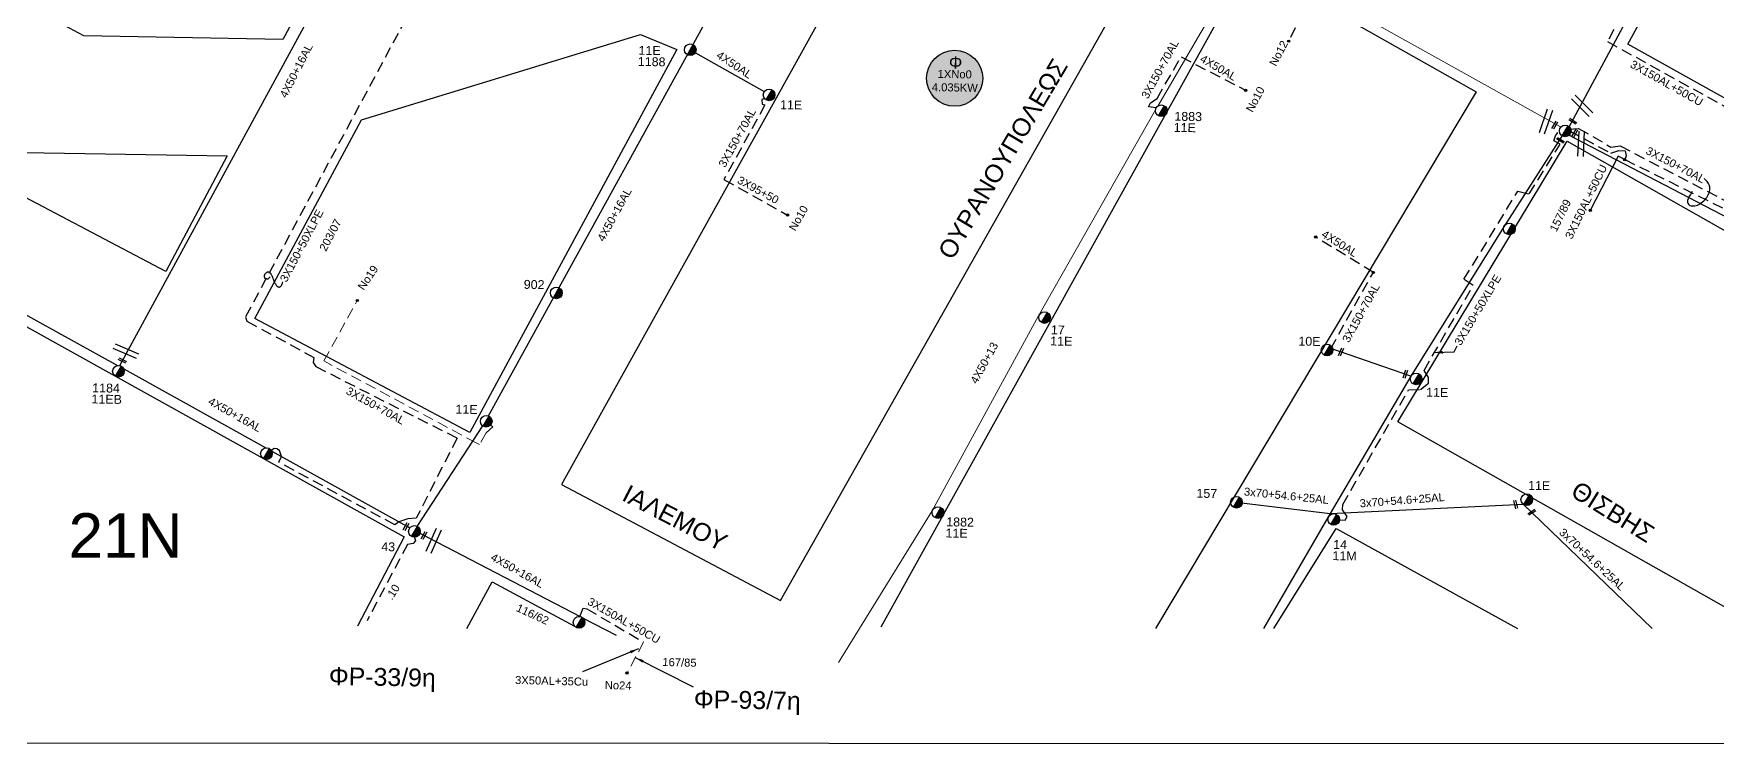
# Model space of a CAD drawing. Header units: millimetres. Extents: x 2875 to 4053, y 1200 to 1741.
# Drawn here: x 3531.9 to 3728, y 1200.5 to 1283.3 of the extents above; entities that cross this region are included whole.
import ezdxf

# ---------------------------------------------------------------- set-up
doc = ezdxf.new("R2010")
doc.units = ezdxf.units.MM
doc.linetypes.add('DASHED', pattern=[19.05, 12.7, -6.35])
doc.layers.add('Άγνωστα', color=7, linetype='Continuous', lineweight=5)
for name, color, linetype in [('Γυμνά εναέρια ΧΤ και ΦΟΠ (3Φ)   4x50+16AL', 7, 'Continuous'), ('Επιγραφές - Σχήματα', 7, 'Continuous'), ('Καλώδια ΧΤ   3x150+50AL XLPE', 7, 'DASHED'), ('Καλώδια ΧΤ   3x150+50CU', 7, 'DASHED'), ('Καλώδια ΧΤ   3x150AL+50CU', 7, 'DASHED'), ('Καλώδια ΧΤ   3x95+50CU', 7, 'DASHED'), ('Μηχανική τομή', 7, 'Continuous'), ('ΠΙΝΑΚΙΔΑ', 7, 'Continuous'), ('Στύλος ΦΜ', 7, 'Continuous'), ('Στύλος ΦΜ @ 1', 7, 'Continuous'), ('Συνδέσεις', 7, 'Continuous'), ('Συνεστραμμένα ΧΤ   3x70+54.6+25 AL', 7, 'SYN_LINE'), ('Συνεστραμμένα ΧΤ   4x120+25 AL', 7, 'SYN_LINE'), ('Τομή', 7, 'Continuous'), ('Υπόβαθρο ΔΕΗ', 7, 'Continuous'), ('Υπόγεια Καλώδια Δικτύου ΧΤ   .10', 7, 'DASHED'), ('Υπόγεια καλώδια Δικτύου ΧΤ και Παρ. ΧΤ - 3X150+70 AL', 7, 'DASHED'), ('Υπόγεια καλώδια Παροχών ΧΤ   4x50AL', 7, 'DASHED'), ('Χώρος', 7, 'Continuous')]:
    doc.layers.add(name, color=color, linetype=linetype)
doc.styles.get("Standard").update_dxf_attribs({"font": 'ARIAL.TTF'})
doc.linetypes.add('SYN_LINE', pattern='A,0.5,-0.0001,["/\\/\\/\\/",Standard,S=0.1,R=0,X=0,Y=-0.05],-0.25', length=0.7501)
doc.dimstyles.new('ISO-25', dxfattribs={"dimtxt": 2.5, "dimasz": 1, "dimexe": 1.25, "dimexo": 0.625, "dimtad": 1, "dimtxsty": 'Standard', "dimcen": 2.5, "dimadec": 0, "dimazin": 0, "dimtfac": 1, "dimtmove": 0, "dimatfit": 3, "dimfxl": 1.25, "dimarcsym": 0})

# ---------------------------------------------------------------- blocks, each defined once
blk = doc.blocks.new('ΥΠΑΡΧΩΝ ΤΣΙΜΕΝΤΕΝΙΟΣ ΣΤΥΛΟΣ')
at = {"layer": 'Στύλος ΦΜ'}
blk.add_hatch(color=256, dxfattribs=at).paths.add_polyline_path([(-1.29, -2.28, 0.574793), (2.62, 0, 0.268822), (1.3, 2.27)])
blk.add_line((-1.29, -2.28), (1.3, 2.27), dxfattribs=at)
blk.add_circle((0, 0), 2.62, dxfattribs=at)
at = {"layer": 'Στύλος ΦΜ', "flags": 4}
for tag, p in [('ΑΡΙΘΜΟΣ', (-4.68, 8.05)), ('ΤΥΠΟΣ', (-4.91, 3.03))]:
    blk.add_attdef(tag, p, '', height=4, dxfattribs=at)
blk = doc.blocks.new('_ΣΥΝΔΕΣΗ')
at = {"layer": 'Συνδέσεις', "linetype": 'SYN_LINE', "ltscale": 40}
blk.add_hatch(color=256, dxfattribs=at).paths.add_polyline_path([(0.5, -0.01, 1), (-0.5, -0.01, 1)])
at = {"layer": 'Συνδέσεις'}
blk.add_circle((0, -0.01), 0.5, dxfattribs=at)
blk = doc.blocks.new('ΤΟΜΗ')
at = {"layer": 'Τομή', "ltscale": 40}
for p, q in [((-5.68, 0), (5.68, 0)), ((5.68, -2.33), (-5.68, -2.33))]:
    blk.add_line(p, q, dxfattribs=at)
blk = doc.blocks.new('ΜΗΧΑΝΙΚΗ ΤΟΜΗ')
at = {"layer": 'Μηχανική τομή', "ltscale": 40}
for p, q in [((-1.89, 0.78), (1.89, 0.78)), ((1.89, 0), (-1.89, 0))]:
    blk.add_line(p, q, dxfattribs=at)
blk = doc.blocks.new('ΧΩΡΟΣ')
at = {"layer": 'Χώρος', "ltscale": 40, "true_color": 0xff4747}
blk.add_hatch(color=13, dxfattribs=at).paths.add_polyline_path([(12.17, -0.19, 1), (-13.03, -0.19, 1)])
at = {"layer": 'Χώρος', "ltscale": 40}
blk.add_circle((-0.43, -0.19), 12.6, dxfattribs=at)
at = {"layer": 'Χώρος', "ltscale": 30, "insert": (-3.14, 9.64), "char_height": 5.4, "width": 408.8913, "attachment_point": 1}
blk.add_mtext('Φ', dxfattribs=at)
at = {"layer": 'Χώρος', "ltscale": 40}
blk.add_attdef('ΑΡΙΘΜΟΣ_001', (-5.24, -3.99), '', height=5.4, dxfattribs=at)

msp = doc.modelspace()

# ---------------------------------------------------------------- linework, layer by layer
at = {"layer": 'Άγνωστα', "color": 133}
for points in [[(3662.818, 1274.823), (3672.827, 1292.038)], [(3625.609, 1209.993), (3636.535, 1227.654), (3648.91, 1250.369), (3662.564, 1274.386), (3662.564, 1274.387)]]:
    msp.add_lwpolyline(points, dxfattribs=at)
at = {"layer": 'Άγνωστα', "color": 1}
msp.add_lwpolyline([(3673.96, 1292.377), (3709.729, 1272.398)], dxfattribs=at)
at = {"layer": 'Άγνωστα', "color": 173, "linetype": 'DASHED', "ltscale": 0.1}
msp.add_lwpolyline([(3584.584, 1238.103), (3585.352, 1237.437), (3584.586, 1236.772), (3583.808, 1235.403), (3583.409, 1235.586), (3565.664, 1245.131), (3569.551, 1252.172)], dxfattribs=at)
at = {"layer": 'Άγνωστα', "color": 151, "linetype": 'DASHED', "ltscale": 0.1}
msp.add_lwpolyline([(3602.902, 1212.376), (3600.984, 1208.778)], dxfattribs=at)
at = {"layer": 'Γυμνά εναέρια ΧΤ και ΦΟΠ (3Φ)   4x50+16AL', "color": 6}
msp.add_lwpolyline([(3541.909, 1244.583), (3565.057, 1287.157), (3585.713, 1326.385), (3590.678, 1335.66)], dxfattribs=at)
at = {"layer": 'Γυμνά εναέρια ΧΤ και ΦΟΠ (3Φ)   4x50+16AL', "color": 173}
for points in [[(3584.853, 1238.725), (3592.467, 1252.551), (3608.354, 1281.389), (3618.727, 1300.244), (3626.851, 1316.419)], [(3576.54, 1225.858), (3584.185, 1237.555)]]:
    msp.add_lwpolyline(points, dxfattribs=at)
at = {"layer": 'Γυμνά εναέρια ΧΤ και ΦΟΠ (3Φ)   4x50+16AL', "color": 206, "linetype": 'DASHED', "ltscale": 0.1}
msp.add_lwpolyline([(3590.643, 1307.27), (3586.875, 1309.215), (3578.09, 1293.559), (3578.82, 1291.665), (3556.529, 1250.249), (3556.707, 1249.753), (3564.506, 1245.545)], dxfattribs=at)
at = {"layer": 'Γυμνά εναέρια ΧΤ και ΦΟΠ (3Φ)   4x50+16AL', "color": 206}
for points in [[(3517.405, 1258.005), (3541.64, 1244.6)], [(3542.354, 1244.203), (3558.911, 1235.004)], [(3559.582, 1234.632), (3575.681, 1225.687)]]:
    msp.add_lwpolyline(points, dxfattribs=at)
at = {"layer": 'Γυμνά εναέρια ΧΤ και ΦΟΠ (3Φ)   4x50+16AL', "color": 151}
for points in [[(3576.859, 1225.067), (3595.524, 1215.34)], [(3595.868, 1215.161), (3599.72, 1213.181)]]:
    msp.add_lwpolyline(points, dxfattribs=at)
at = {"layer": 'Επιγραφές - Σχήματα'}
for points in [[(3725.09, 1264.88), (3724.864, 1264.544), (3724.703, 1264.256), (3724.601, 1264.012), (3724.551, 1263.809), (3724.546, 1263.642), (3724.579, 1263.507), (3724.642, 1263.4), (3724.73, 1263.318), (3724.835, 1263.256), (3724.955, 1263.213), (3725.086, 1263.19), (3725.228, 1263.186), (3725.376, 1263.201), (3725.529, 1263.234), (3725.685, 1263.286), (3725.84, 1263.355), (3725.992, 1263.442), (3726.141, 1263.544), (3726.284, 1263.659), (3726.42, 1263.784), (3726.548, 1263.916), (3726.667, 1264.054), (3726.774, 1264.195), (3726.87, 1264.336), (3726.952, 1264.476), (3727.02, 1264.613), (3727.074, 1264.749), (3727.113, 1264.884), (3727.138, 1265.017), (3727.149, 1265.149), (3727.144, 1265.281), (3727.124, 1265.411), (3727.089, 1265.542), (3727.039, 1265.671), (3726.975, 1265.798), (3726.898, 1265.923), (3726.809, 1266.045), (3726.708, 1266.163), (3726.597, 1266.277), (3726.476, 1266.385)], [(3559.395, 1254.922), (3559.31, 1254.802), (3559.227, 1254.721), (3559.148, 1254.673), (3559.073, 1254.653), (3559.003, 1254.656), (3558.94, 1254.676), (3558.884, 1254.709), (3558.837, 1254.749), (3558.799, 1254.791), (3558.769, 1254.835), (3558.749, 1254.881), (3558.736, 1254.928), (3558.731, 1254.976), (3558.733, 1255.025), (3558.741, 1255.076), (3558.754, 1255.127), (3558.773, 1255.178), (3558.797, 1255.229), (3558.825, 1255.279), (3558.857, 1255.326), (3558.891, 1255.37), (3558.929, 1255.409), (3558.968, 1255.443), (3559.009, 1255.471), (3559.051, 1255.492), (3559.093, 1255.505), (3559.136, 1255.512), (3559.179, 1255.511), (3559.223, 1255.502), (3559.265, 1255.487), (3559.307, 1255.465), (3559.349, 1255.436), (3559.389, 1255.4), (3559.428, 1255.358), (3559.466, 1255.31), (3559.502, 1255.258), (3559.537, 1255.202), (3559.569, 1255.143), (3559.6, 1255.081), (3559.628, 1255.017), (3559.654, 1254.953), (3559.679, 1254.886), (3559.703, 1254.819), (3559.727, 1254.749), (3559.752, 1254.678), (3559.779, 1254.604), (3559.809, 1254.527), (3559.842, 1254.447), (3559.88, 1254.365), (3559.921, 1254.28), (3559.965, 1254.196), (3560.012, 1254.115), (3560.061, 1254.037), (3560.111, 1253.966), (3560.162, 1253.902), (3560.213, 1253.847), (3560.263, 1253.804), (3560.313, 1253.771), (3560.362, 1253.749), (3560.409, 1253.736), (3560.456, 1253.732), (3560.5, 1253.737), (3560.543, 1253.749), (3560.583, 1253.769), (3560.621, 1253.796), (3560.658, 1253.832), (3560.694, 1253.878), (3560.73, 1253.937), (3560.769, 1254.01), (3560.809, 1254.099), (3560.854, 1254.206), (3560.902, 1254.333)]]:
    msp.add_lwpolyline(points, dxfattribs=at)
at = {"layer": 'Καλώδια ΧΤ   3x150+50AL XLPE', "color": 2, "ltscale": 0.1}
msp.add_lwpolyline([(3683.78, 1226.6), (3684.63, 1226.561), (3684.872, 1227.025), (3684.355, 1227.797), (3684.365, 1228.4), (3692.043, 1241.781), (3693.435, 1241.803), (3694.377, 1242.549), (3694.349, 1243.215), (3693.835, 1244.035), (3699.566, 1253.911), (3698.488, 1254.643), (3704.761, 1264.899), (3706.083, 1264.594), (3709.701, 1270.381), (3708.968, 1270.787), (3709.135, 1271.366), (3709.441, 1271.738), (3709.441, 1271.738)], dxfattribs=at)
at = {"layer": 'Καλώδια ΧΤ   3x150+50CU', "color": 6}
msp.add_lwpolyline([(3717.22, 1268.592), (3716.46, 1268.993), (3713.21, 1262.676)], dxfattribs=at)
at = {"layer": 'Καλώδια ΧΤ   3x150AL+50CU', "color": 27, "ltscale": 0.1}
msp.add_lwpolyline([(3723.063, 1295.336), (3722.167, 1295.56), (3715.201, 1282.354), (3732.705, 1272.665), (3733.319, 1271.411), (3734.31, 1270.419), (3735.771, 1270.297), (3736.236, 1270.841)], dxfattribs=at)
at = {"layer": 'Καλώδια ΧΤ   3x150AL+50CU', "color": 151, "ltscale": 0.1}
msp.add_lwpolyline([(3595.492, 1215.356), (3595.876, 1216.315), (3596.287, 1216.256), (3602.902, 1212.376)], dxfattribs=at)
at = {"layer": 'Καλώδια ΧΤ   3x95+50CU', "color": 7, "linetype": 'DASHED', "ltscale": 0.1}
msp.add_lwpolyline([(3612.279, 1266.278), (3619.684, 1262.136)], dxfattribs=at)
at = {"layer": 'ΠΙΝΑΚΙΔΑ'}
msp.add_lwpolyline([(2883.045, 1200.853), (3942.226, 1200.46), (3942.226, 1741.119), (2883.045, 1741.119)], close=True, dxfattribs=at)
at = {"layer": 'Συνεστραμμένα ΧΤ   3x70+54.6+25 AL', "color": 2, "ltscale": 10}
msp.add_lwpolyline([(3672.572, 1228.601), (3682.903, 1227.36), (3705.405, 1228.439), (3720.406, 1213.942)], dxfattribs=at)
at = {"layer": 'Συνεστραμμένα ΧΤ   4x120+25 AL', "color": 27, "linetype": 'SYN_LINE', "ltscale": 10}
msp.add_lwpolyline([(3710.688, 1272.317), (3723.063, 1295.336), (3734.625, 1315.649), (3735.606, 1323.821), (3738.1, 1342.912)], dxfattribs=at)
at = {"layer": 'Συνεστραμμένα ΧΤ   4x120+25 AL', "color": 2, "ltscale": 10}
for points in [[(3709.902, 1271.33), (3703.145, 1260.756), (3692.304, 1243.371), (3682.903, 1227.36), (3675.145, 1213.942)], [(3692.304, 1243.371), (3682.961, 1246.573)]]:
    msp.add_lwpolyline(points, dxfattribs=at)
at = {"layer": 'Υπόβαθρο ΔΕΗ'}
for points in [[(3577.94, 1314.011), (3560.868, 1282.568), (3537.717, 1283.013), (3531.863, 1286.122), (3553.58, 1326.935), (3565.863, 1349.293), (3590.143, 1336.336), (3584.668, 1326.403), (3578.411, 1314.879)], [(3765.407, 1255.375), (3717.584, 1282.041), (3735.66, 1314.947), (3782.52, 1286.461), (3765.407, 1255.375)], [(3618.875, 1217.215), (3663.873, 1296.889), (3638.162, 1311.443), (3593.336, 1230.744), (3618.875, 1217.215)], [(3630.6, 1214.162), (3673.473, 1291.434), (3699.925, 1276.497), (3662.557, 1213.942)], [(3557.625, 1250.077), (3570.045, 1273.214), (3602.562, 1283.166), (3606.781, 1281.411), (3582.677, 1236.807), (3557.625, 1250.077)], [(3547.26, 1255.539), (3528.687, 1265.36), (3530.727, 1269.416), (3554.407, 1269.015), (3547.26, 1255.539)], [(3738.706, 1210.873), (3690.802, 1238.034), (3710.519, 1270.726), (3758.644, 1243.437), (3738.706, 1210.873)], [(3509.522, 1213.942), (3497.28, 1221.197), (3516.862, 1256.979), (3575.033, 1224.639), (3569.58, 1214.238)], [(3676.354, 1213.945), (3683.598, 1225.595), (3704.741, 1213.942)], [(3582.318, 1213.942), (3585.255, 1219.393), (3594.878, 1214.237)]]:
    msp.add_lwpolyline(points, dxfattribs=at)
at = {"layer": 'Υπόγεια Καλώδια Δικτύου ΧΤ   .10', "color": 6, "ltscale": 0.1}
msp.add_lwpolyline([(3576.192, 1224.697), (3576.326, 1224.189), (3576.083, 1223.877), (3575.417, 1223.762), (3570.689, 1214.836)], dxfattribs=at)
at = {"layer": 'Υπόγεια καλώδια Δικτύου ΧΤ και Παρ. ΧΤ - 3X150+70 AL', "color": 133, "ltscale": 0.1}
msp.add_lwpolyline([(3662.642, 1274.618), (3661.724, 1274.753), (3661.974, 1275.209), (3662.735, 1275.729), (3665.536, 1280.555)], dxfattribs=at)
at = {"layer": 'Υπόγεια καλώδια Δικτύου ΧΤ και Παρ. ΧΤ - 3X150+70 AL', "color": 173, "ltscale": 0.1}
msp.add_lwpolyline([(3617.002, 1275.715), (3616.706, 1275.585), (3616.727, 1275.05), (3617.053, 1274.97), (3612.279, 1266.278)], dxfattribs=at)
at = {"layer": 'Υπόγεια καλώδια Δικτύου ΧΤ και Παρ. ΧΤ - 3X150+70 AL', "color": 85, "linetype": 'Continuous', "ltscale": 0.1}
msp.add_lwpolyline([(3710.53, 1271.554), (3731.312, 1260.711), (3759.068, 1244.157)], dxfattribs=at)
at = {"layer": 'Υπόγεια καλώδια Δικτύου ΧΤ και Παρ. ΧΤ - 3X150+70 AL', "color": 2, "ltscale": 0.1}
for points in [[(3710.665, 1272.12), (3711.845, 1272.231), (3715.618, 1270.059), (3716.684, 1270.187), (3730.523, 1262.984), (3731.784, 1263.276), (3737.146, 1260.739), (3737.613, 1260.03), (3737.66, 1259.494), (3760.441, 1246.399), (3765.096, 1253.581), (3764.752, 1255.162), (3773.386, 1270.137), (3770.301, 1271.738)], [(3682.961, 1246.573), (3687.931, 1255.443)]]:
    msp.add_lwpolyline(points, dxfattribs=at)
at = {"layer": 'Υπόγεια καλώδια Δικτύου ΧΤ και Παρ. ΧΤ - 3X150+70 AL', "color": 6, "ltscale": 0.1}
msp.add_lwpolyline([(3710.776, 1271.94), (3715.582, 1269.353), (3716.545, 1269.663), (3717.278, 1269.609), (3717.391, 1269.037), (3717.22, 1268.592), (3730.252, 1262.159), (3731.621, 1262.621), (3736.71, 1259.901), (3736.664, 1259.151), (3736.263, 1258.635)], dxfattribs=at)
at = {"layer": 'Υπόγεια καλώδια Δικτύου ΧΤ και Παρ. ΧΤ - 3X150+70 AL', "color": 206, "ltscale": 0.1}
msp.add_lwpolyline([(3564.506, 1245.545), (3564.414, 1244.946), (3564.719, 1244.473), (3581.186, 1236.152), (3576.427, 1226.799), (3575.454, 1226.753), (3574.393, 1226.403), (3573.919, 1226.036), (3560.429, 1233.326), (3560.738, 1233.989), (3560.511, 1234.704), (3560.192, 1234.909), (3559.882, 1234.914), (3559.545, 1234.697)], dxfattribs=at)
at = {"layer": 'Υπόγεια καλώδια Παροχών ΧΤ   4x50AL', "color": 1, "ltscale": 0.1}
msp.add_lwpolyline([(3681.362, 1289.076), (3678.077, 1282.389)], dxfattribs=at)
at = {"layer": 'Υπόγεια καλώδια Παροχών ΧΤ   4x50AL', "color": 173, "linetype": 'Continuous', "ltscale": 0.1}
msp.add_lwpolyline([(3608.354, 1281.389), (3616.978, 1276.509)], dxfattribs=at)
at = {"layer": 'Υπόγεια καλώδια Παροχών ΧΤ   4x50AL', "color": 133, "ltscale": 0.1}
msp.add_lwpolyline([(3665.536, 1280.555), (3673.046, 1276.672)], dxfattribs=at)
at = {"layer": 'Υπόγεια καλώδια Παροχών ΧΤ   4x50AL', "color": 2, "ltscale": 0.1}
msp.add_lwpolyline([(3687.931, 1255.443), (3681.218, 1259.573)], dxfattribs=at)

# ---------------------------------------------------------------- block references
ref = msp.add_blockref('ΧΩΡΟΣ', (3639.266, 1278.111), dxfattribs=dict(xscale=0.2590415103700448, yscale=0.2590415103700448, zscale=0.2590415103700448, rotation=359.0199368875902))
ref.add_attrib('ΑΡΙΘΜΟΣ_001', '1ΧΝο0', (3637.164, 1278.12), dxfattribs={"layer": 'Χώρος', "ltscale": 40, "height": 0.9325, "rotation": 359.01994})
ref.add_attrib('ΑΡΙΘΜΟΣ_002', '4.035KW', (3636.488, 1276.574), dxfattribs={"layer": 'Χώρος', "ltscale": 40, "height": 0.9325, "rotation": 359.01994})
at = {"layer": 'Μηχανική τομή'}
for p, xscale, yscale, zscale, rotation in [((3708.979, 1272.645), 0.2590415103698394, 0.2590415103698394, 0.2590415103698394, 240.6230519941455), ((3711.125, 1272.973), 0.2590415103698769, 0.2590415103698769, 0.2590415103698769, 327.3190387749694), ((3709.677, 1270.752), 0.2590415103698769, 0.2590415103698769, 0.2590415103698769, 327.3190387749694), ((3711.31, 1271.698), 0.2590415103698394, 0.2590415103698394, 0.2590415103698394, 240.6230519941455), ((3684.258, 1246.128), 0.2590415103699745, 0.2590415103699745, 0.2590415103699745, 67.0024363831336), ((3542.242, 1245.277), 0.2590415103700644, 0.2590415103700644, 0.2590415103700644, 153.1305853778566), ((3691.562, 1243.625), 0.2590415103700755, 0.2590415103700755, 0.2590415103700755, 249.8074686042025), ((3704.426, 1228.394), 0.2590415103700467, 0.2590415103700467, 0.2590415103700467, 283.7585865750955), ((3575.317, 1225.774), 0.2590415103700049, 0.2590415103700049, 0.2590415103700049, 61.4693128582834), ((3706.337, 1227.587), 0.2590415103700608, 0.2590415103700608, 0.2590415103700608, 213.2094313100584), ((3577.427, 1224.74), 0.2590415103700594, 0.2590415103700594, 0.2590415103700594, 61.4693128582603)]:
    msp.add_blockref('ΜΗΧΑΝΙΚΗ ΤΟΜΗ', p, dxfattribs=dict(at, xscale=xscale, yscale=yscale, zscale=zscale, rotation=rotation))
at = {"layer": 'Στύλος ΦΜ @ 1', "ltscale": 40}
ref = msp.add_blockref('ΥΠΑΡΧΩΝ ΤΣΙΜΕΝΤΕΝΙΟΣ ΣΤΥΛΟΣ', (3608.354, 1281.389), dxfattribs=dict(at, xscale=0.2590415103700448, yscale=0.2590415103700448, zscale=0.2590415103700448, rotation=359.0199368875902))
ref.add_attrib('ΤΥΠΟΣ', '1188', (3602.236, 1279.511), dxfattribs={"layer": 'Στύλος ΦΜ', "height": 1.0362, "rotation": 359.01994, "flags": 4})
ref.add_attrib('ΑΡΙΘΜΟΣ', '11E', (3602.32, 1280.812), dxfattribs={"layer": 'Στύλος ΦΜ', "height": 1.0362, "rotation": 359.01994, "flags": 4})
ref = msp.add_blockref('ΥΠΑΡΧΩΝ ΤΣΙΜΕΝΤΕΝΙΟΣ ΣΤΥΛΟΣ', (3617.54, 1276.129), dxfattribs=dict(at, xscale=0.2590415103700448, yscale=0.2590415103700448, zscale=0.2590415103700448, rotation=359.0199368875902))
ref.add_attrib('ΤΥΠΟΣ', '11E', (3618.804, 1274.472), dxfattribs={"layer": 'Στύλος ΦΜ', "height": 1.0362, "rotation": 359.01994, "flags": 4})
ref = msp.add_blockref('ΥΠΑΡΧΩΝ ΤΣΙΜΕΝΤΕΝΙΟΣ ΣΤΥΛΟΣ', (3663.235, 1274.288), dxfattribs=dict(at, xscale=0.2590415103700448, yscale=0.2590415103700448, zscale=0.2590415103700448, rotation=359.0199368875902))
ref.add_attrib('ΤΥΠΟΣ', '11E', (3664.662, 1271.827), dxfattribs={"layer": 'Στύλος ΦΜ', "height": 1.0362, "rotation": 359.01994, "flags": 4})
ref.add_attrib('ΑΡΙΘΜΟΣ', '1883', (3664.745, 1273.128), dxfattribs={"layer": 'Στύλος ΦΜ', "height": 1.0362, "rotation": 359.01994, "flags": 4})
at = {"layer": 'Στύλος ΦΜ @ 1', "ltscale": 40, "xscale": 0.2590415103700448, "yscale": 0.2590415103700448, "zscale": 0.2590415103700448, "rotation": 359.0199368875902}
for p in [(3710.285, 1271.937), (3703.773, 1260.516), (3558.975, 1234.329), (3595.397, 1214.674)]:
    msp.add_blockref('ΥΠΑΡΧΩΝ ΤΣΙΜΕΝΤΕΝΙΟΣ ΣΤΥΛΟΣ', p, dxfattribs=at)
at = {"layer": 'Στύλος ΦΜ @ 1', "ltscale": 40}
ref = msp.add_blockref('ΥΠΑΡΧΩΝ ΤΣΙΜΕΝΤΕΝΙΟΣ ΣΤΥΛΟΣ', (3592.747, 1253.059), dxfattribs=dict(at, xscale=0.2590415103700448, yscale=0.2590415103700448, zscale=0.2590415103700448, rotation=359.0199368875902))
ref.add_attrib('ΤΥΠΟΣ', '902', (3588.944, 1253.54), dxfattribs={"layer": 'Στύλος ΦΜ', "height": 1.0362, "rotation": 359.01994, "flags": 4})
ref = msp.add_blockref('ΥΠΑΡΧΩΝ ΤΣΙΜΕΝΤΕΝΙΟΣ ΣΤΥΛΟΣ', (3649.623, 1250.19), dxfattribs=dict(at, xscale=0.2590415103700448, yscale=0.2590415103700448, zscale=0.2590415103700448, rotation=359.0199368875902))
ref.add_attrib('ΤΥΠΟΣ', '11E', (3650.279, 1246.941), dxfattribs={"layer": 'Στύλος ΦΜ', "height": 1.0362, "rotation": 359.01994, "flags": 4})
ref.add_attrib('ΑΡΙΘΜΟΣ', '17', (3650.362, 1248.242), dxfattribs={"layer": 'Στύλος ΦΜ', "height": 1.0362, "rotation": 359.01994, "flags": 4})
ref = msp.add_blockref('ΥΠΑΡΧΩΝ ΤΣΙΜΕΝΤΕΝΙΟΣ ΣΤΥΛΟΣ', (3682.538, 1246.405), dxfattribs=dict(at, xscale=0.2590415103700448, yscale=0.2590415103700448, zscale=0.2590415103700448, rotation=359.0199368875902))
ref.add_attrib('ΤΥΠΟΣ', '10E', (3679.191, 1246.925), dxfattribs={"layer": 'Στύλος ΦΜ', "height": 1.0362, "rotation": 359.01994, "flags": 4})
ref = msp.add_blockref('ΥΠΑΡΧΩΝ ΤΣΙΜΕΝΤΕΝΙΟΣ ΣΤΥΛΟΣ', (3541.735, 1243.928), dxfattribs=dict(at, xscale=0.2590415103700448, yscale=0.2590415103700448, zscale=0.2590415103700448, rotation=359.0199368875902))
ref.add_attrib('ΤΥΠΟΣ', '11EB', (3538.585, 1240.184), dxfattribs={"layer": 'Στύλος ΦΜ', "height": 1.0362, "rotation": 359.01994, "flags": 4})
ref.add_attrib('ΑΡΙΘΜΟΣ', '1184', (3538.669, 1241.485), dxfattribs={"layer": 'Στύλος ΦΜ', "height": 1.0362, "rotation": 359.01994, "flags": 4})
ref = msp.add_blockref('ΥΠΑΡΧΩΝ ΤΣΙΜΕΝΤΕΝΙΟΣ ΣΤΥΛΟΣ', (3692.911, 1243.032), dxfattribs=dict(at, xscale=0.2590415103700448, yscale=0.2590415103700448, zscale=0.2590415103700448, rotation=359.0199368875902))
ref.add_attrib('ΤΥΠΟΣ', '11E', (3694.076, 1240.973), dxfattribs={"layer": 'Στύλος ΦΜ', "height": 1.0362, "rotation": 359.01994, "flags": 4})
ref = msp.add_blockref('ΥΠΑΡΧΩΝ ΤΣΙΜΕΝΤΕΝΙΟΣ ΣΤΥΛΟΣ', (3584.584, 1238.103), dxfattribs=dict(at, xscale=0.2590415103700448, yscale=0.2590415103700448, zscale=0.2590415103700448, rotation=359.0199368875902))
ref.add_attrib('ΤΥΠΟΣ', '11E', (3580.988, 1239.001), dxfattribs={"layer": 'Στύλος ΦΜ', "height": 1.0362, "rotation": 359.01994, "flags": 4})
ref = msp.add_blockref('ΥΠΑΡΧΩΝ ΤΣΙΜΕΝΤΕΝΙΟΣ ΣΤΥΛΟΣ', (3671.987, 1228.671), dxfattribs=dict(at, xscale=0.2590415103700448, yscale=0.2590415103700448, zscale=0.2590415103700448, rotation=359.0199368875902))
ref.add_attrib('ΤΥΠΟΣ', '157', (3667.318, 1229.199), dxfattribs={"layer": 'Στύλος ΦΜ', "height": 1.0362, "rotation": 359.01994, "flags": 4})
ref = msp.add_blockref('ΥΠΑΡΧΩΝ ΤΣΙΜΕΝΤΕΝΙΟΣ ΣΤΥΛΟΣ', (3705.81, 1228.971), dxfattribs=dict(at, xscale=0.2590415103700448, yscale=0.2590415103700448, zscale=0.2590415103700448, rotation=359.0199368875902))
ref.add_attrib('ΤΥΠΟΣ', '11E', (3705.954, 1230.118), dxfattribs={"layer": 'Στύλος ΦΜ', "height": 1.0362, "rotation": 359.01994, "flags": 4})
ref = msp.add_blockref('ΥΠΑΡΧΩΝ ΤΣΙΜΕΝΤΕΝΙΟΣ ΣΤΥΛΟΣ', (3637.211, 1227.465), dxfattribs=dict(at, xscale=0.2590415103700448, yscale=0.2590415103700448, zscale=0.2590415103700448, rotation=359.0199368875902))
ref.add_attrib('ΤΥΠΟΣ', '11E', (3638.084, 1224.568), dxfattribs={"layer": 'Στύλος ΦΜ', "height": 1.0362, "rotation": 359.01994, "flags": 4})
ref.add_attrib('ΑΡΙΘΜΟΣ', '1882', (3638.168, 1225.869), dxfattribs={"layer": 'Στύλος ΦΜ', "height": 1.0362, "rotation": 359.01994, "flags": 4})
ref = msp.add_blockref('ΥΠΑΡΧΩΝ ΤΣΙΜΕΝΤΕΝΙΟΣ ΣΤΥΛΟΣ', (3683.316, 1226.659), dxfattribs=dict(at, xscale=0.2590415103700448, yscale=0.2590415103700448, zscale=0.2590415103700448, rotation=359.0199368875902))
ref.add_attrib('ΤΥΠΟΣ', '11M', (3683.167, 1221.927), dxfattribs={"layer": 'Στύλος ΦΜ', "height": 1.0362, "rotation": 359.01994, "flags": 4})
ref.add_attrib('ΑΡΙΘΜΟΣ', '14', (3683.251, 1223.228), dxfattribs={"layer": 'Στύλος ΦΜ', "height": 1.0362, "rotation": 359.01994, "flags": 4})
ref = msp.add_blockref('ΥΠΑΡΧΩΝ ΤΣΙΜΕΝΤΕΝΙΟΣ ΣΤΥΛΟΣ', (3576.211, 1225.265), dxfattribs=dict(at, xscale=0.2590415103700448, yscale=0.2590415103700448, zscale=0.2590415103700448, rotation=359.0199368875902))
ref.add_attrib('ΤΥΠΟΣ', '43', (3572.346, 1222.98), dxfattribs={"layer": 'Στύλος ΦΜ', "height": 1.0362, "rotation": 359.01994, "flags": 4})
at = {"layer": 'Συνδέσεις', "xscale": 0.2590415103700448, "yscale": 0.2590415103700448, "zscale": 0.2590415103700448, "rotation": 359.0199368875902}
for p in [(3678.077, 1282.389), (3673.046, 1276.672), (3717.22, 1268.592), (3619.685, 1262.139), (3713.21, 1262.676), (3681.218, 1259.573), (3687.931, 1255.443), (3569.551, 1252.172), (3600.984, 1208.778)]:
    msp.add_blockref('_ΣΥΝΔΕΣΗ', p, dxfattribs=at)
at = {"layer": 'Τομή'}
for p, xscale, yscale, zscale, rotation in [((3712.466, 1275.072), 0.2590415103700373, 0.2590415103700373, 0.2590415103700373, 314.8561915566932), ((3708.327, 1272.935), 0.259041510370226, 0.259041510370226, 0.259041510370226, 250.7931166109971), ((3712.43, 1270.421), 0.2590415103702101, 0.2590415103702101, 0.2590415103702101, 267.3704018711079), ((3542.474, 1245.995), 0.259041510369954, 0.259041510369954, 0.259041510369954, 156.6986593875504), ((3578.186, 1224.304), 0.2590415103699424, 0.2590415103699424, 0.2590415103699424, 65.63680049446737)]:
    msp.add_blockref('ΤΟΜΗ', p, dxfattribs=dict(at, xscale=xscale, yscale=yscale, zscale=zscale, rotation=rotation))

# ---------------------------------------------------------------- texts
at = {"layer": 'Άγνωστα', "color": 7, "width": 87.23055, "attachment_point": 1}
for s, insert, char_height, rotation in [('4X50+13', (3640.923, 1242.826), 0.9325, 61.24341), ('3X50AL+35Cu', (3587.957, 1208.426), 0.93255, 358.58307)]:
    msp.add_mtext(s, dxfattribs=dict(at, insert=insert, char_height=char_height, rotation=rotation))
at = {"layer": 'Γυμνά εναέρια ΧΤ και ΦΟΠ (3Φ)   4x50+16AL', "color": 7, "char_height": 0.9325, "width": 87.23055, "attachment_point": 1}
for insert, rotation in [((3560.465, 1276.12), 62.9399), ((3597.457, 1259.406), 61.24341), ((3552.545, 1240.953), 330.78419), ((3585.454, 1222.797), 330.78419)]:
    msp.add_mtext('4X50+16AL', dxfattribs=dict(at, insert=insert, rotation=rotation))
at = {"layer": 'Επιγραφές - Σχήματα', "color": 7, "char_height": 0.9325, "width": 87.23055, "attachment_point": 1}
for s, insert, rotation in [('No12', (3675.764, 1279.82), 62.2504), ('No10', (3673.044, 1274.454), 62.2504), ('203/07', (3565.079, 1258.256), 62.19798), ('No10', (3619.777, 1260.655), 60.34142), ('No19', (3569.537, 1253.812), 55.77339), ('116/62', (3588.369, 1216.877), 335.23378), ('167/85', (3605.114, 1210.524), 358.58307), ('No24', (3598.408, 1207.839), 358.58307)]:
    msp.add_mtext(s, dxfattribs=dict(at, insert=insert, rotation=rotation))
at = {"layer": 'Επιγραφές - Σχήματα', "attachment_point": 1}
for s, insert, char_height, width, rotation in [('ΟΥΡΑΝΟΥΠΟΛΕΩΣ', (3637.105, 1257.838), 2.07233, 20.52812, 59.26492), ('ΙΑΛΕΜΟΥ', (3601.204, 1230.808), 2.0723, 20.52812, 332.49136), ('ΘΙΣΒΗΣ', (3711.865, 1231.248), 2.0723, 20.52812, 328.13357), ('ΦΡ-33/9η', (3566.271, 1209.458), 2.0723, 8.8687, 359.01994), ('ΦΡ-93/7η', (3608.788, 1206.774), 2.0723, 8.8687, 359.01994)]:
    msp.add_mtext(s, dxfattribs=dict(at, insert=insert, char_height=char_height, width=width, rotation=rotation))
at = {"layer": 'Καλώδια ΧΤ   3x150+50AL XLPE', "color": 7, "char_height": 0.93255, "width": 87.23055, "attachment_point": 1}
for insert, rotation in [((3560.492, 1254.662), 62.19798), ((3697.311, 1247.32), 59.12604)]:
    msp.add_mtext('3X150+50XLPE', dxfattribs=dict(at, insert=insert, rotation=rotation))
at = {"layer": 'Καλώδια ΧΤ   3x150+50CU', "color": 7, "width": 87.23055, "attachment_point": 1, "rotation": 63.96976}
for s, insert, char_height in [('3X150AL+50CU', (3710.224, 1259.646), 0.93255), ('157/89', (3708.426, 1260.503), 0.9325)]:
    msp.add_mtext(s, dxfattribs=dict(at, insert=insert, char_height=char_height))
at = {"layer": 'Καλώδια ΧΤ   3x150AL+50CU', "color": 7, "char_height": 0.93255, "width": 87.23055, "attachment_point": 1}
for insert, rotation in [((3718.217, 1280.226), 330.67513), ((3596.745, 1217.622), 330.44032)]:
    msp.add_mtext('3X150AL+50CU', dxfattribs=dict(at, insert=insert, rotation=rotation))
at = {"layer": 'Καλώδια ΧΤ   3x95+50CU', "color": 7, "insert": (3614.186, 1266.728), "char_height": 0.9325, "width": 87.23055, "attachment_point": 1, "rotation": 331.26129}
msp.add_mtext('3X95+50', dxfattribs=at)
at = {"layer": 'ΠΙΝΑΚΙΔΑ', "insert": (3535.914, 1227.389), "char_height": 5.1808, "width": 22.35105, "attachment_point": 1, "rotation": 0}
msp.add_mtext('21N', dxfattribs=at)
at = {"layer": 'Συνεστραμμένα ΧΤ   3x70+54.6+25 AL', "color": 7, "char_height": 0.93255, "width": 87.23055, "attachment_point": 1}
for insert, rotation in [((3672.916, 1230.396), 354.20483), ((3686.31, 1229), 4.27607), ((3710.127, 1225.727), 317.08129)]:
    msp.add_mtext('3x70+54.6+25AL', dxfattribs=dict(at, insert=insert, rotation=rotation))
at = {"layer": 'Υπόγεια Καλώδια Δικτύου ΧΤ   .10', "color": 7, "insert": (3572.813, 1217.692), "char_height": 0.9325, "width": 87.23055, "attachment_point": 1, "rotation": 57.68751}
msp.add_mtext('.10', dxfattribs=at)
at = {"layer": 'Υπόγεια καλώδια Δικτύου ΧΤ και Παρ. ΧΤ - 3X150+70 AL', "color": 7, "char_height": 0.9325, "width": 87.23055, "attachment_point": 1}
for insert, rotation in [((3660.844, 1276.036), 61.19079), ((3611.588, 1268.043), 61.19079), ((3720.01, 1270.151), 332.31512), ((3684.257, 1247.628), 61.19079), ((3568.603, 1242.164), 330.99224)]:
    msp.add_mtext('3X150+70AL', dxfattribs=dict(at, insert=insert, rotation=rotation))
at = {"layer": 'Υπόγεια καλώδια Παροχών ΧΤ   4x50AL', "color": 7, "char_height": 0.9325, "width": 87.23055, "attachment_point": 1}
for insert, rotation in [((3611.813, 1281.302), 326.65095), ((3668.112, 1280.873), 329.97855), ((3682.298, 1260.445), 327.8154)]:
    msp.add_mtext('4X50AL', dxfattribs=dict(at, insert=insert, rotation=rotation))

# ---------------------------------------------------------------- leaders
at = {"layer": 'Επιγραφές - Σχήματα'}
for points in [[(3695.025, 1246.11), (3697.361, 1246.192), (3697.698, 1246.876)], [(3602.303, 1211.584), (3595.813, 1208.926)], [(3601.943, 1210.577), (3608.673, 1207.175)]]:
    msp.add_leader(points, dimstyle='ISO-25', override={"dimasz": 1, "dimgap": 0.625, "dimtad": 0}, dxfattribs=at)

doc.saveas('drawing.dxf')
